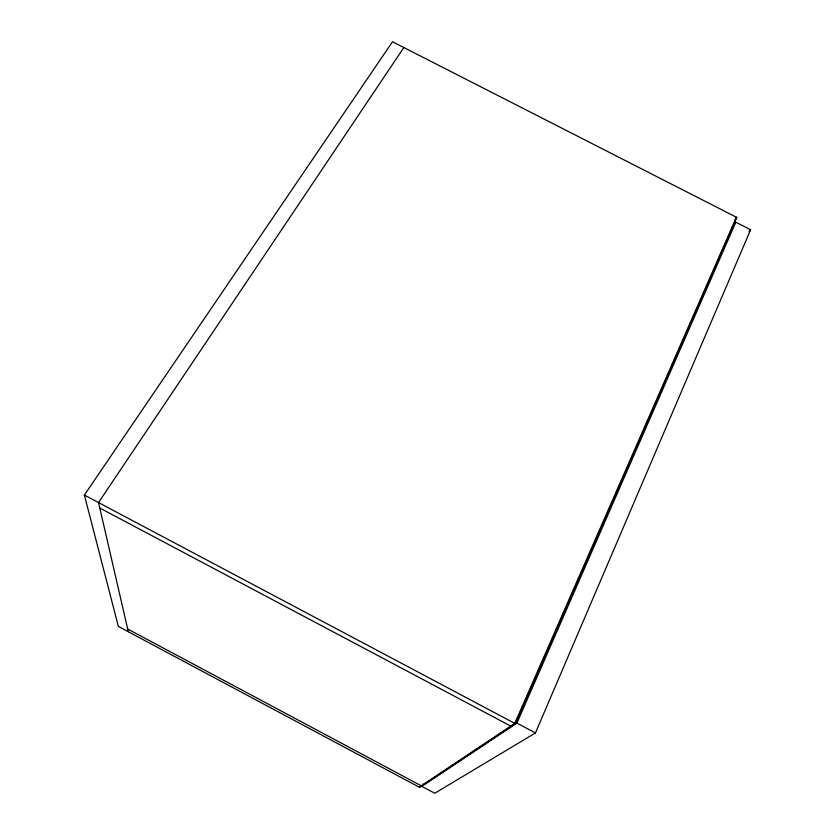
<?xml version="1.0" encoding="UTF-8"?>
<svg xmlns="http://www.w3.org/2000/svg" width="835" height="835" viewBox="0 0 835 835"><rect width="100%" height="100%" fill="white"/><g stroke="black" fill="none" stroke-linecap="round" stroke-linejoin="round"><path stroke-width="1.25" d="M422.927 783.961L421.821 786.33L434.784 793.25L535.444 732.942L750.623 229.75L735.823 222.193L731.909 227.391M736.407 217.236L514.788 723.371L419.316 787.186M515.279 723.632L736.794 217.434L392.502 41.75L84.377 495.061L118.361 626.417L419.65 787.374L515.279 723.632L84.377 495.061M421.821 786.33L516.917 723.11L735.823 222.193M403.848 47.543L98.54 502.576L128.308 631.73M735.228 219.511L736.794 217.434M749.026 231.796L750.623 229.75M516.917 723.11L535.444 732.942M99.803 508.024L511.218 726.335M127.671 628.995L421.675 786.027"/></g></svg>
